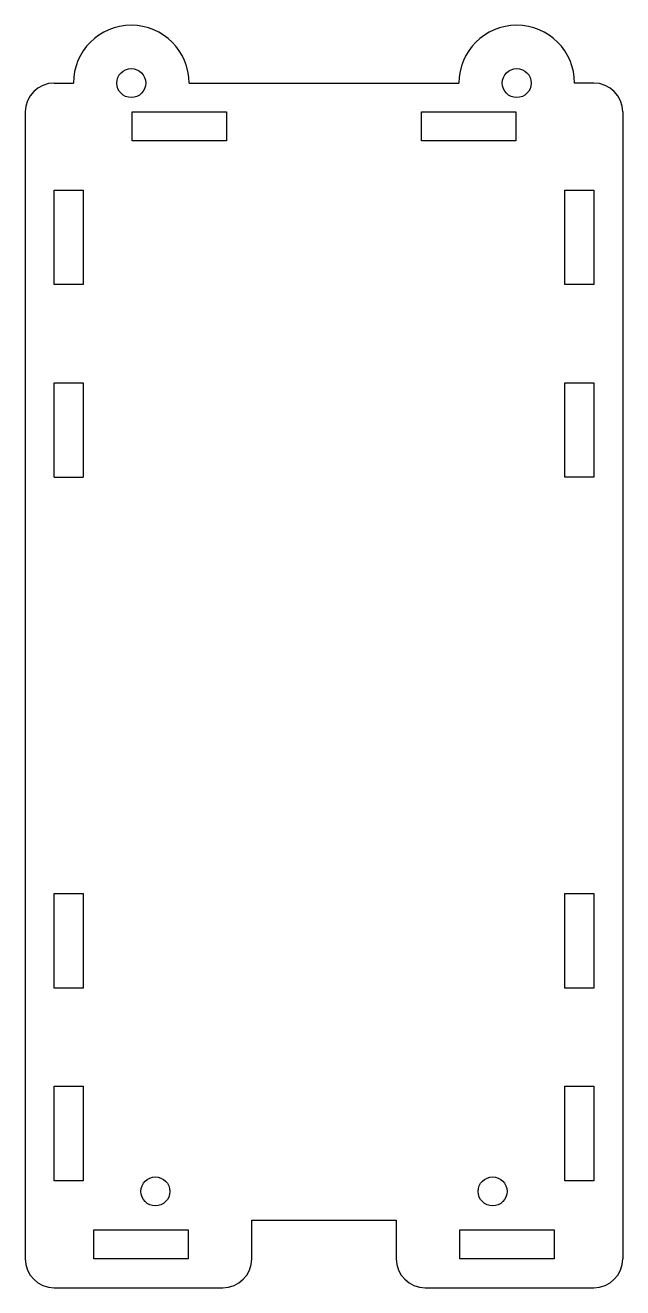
# Model space of a CAD drawing. Extents: x 0 to 62, y -6 to 125.
import ezdxf

# ---------------------------------------------------------------- set-up
doc = ezdxf.new("R2010")
doc.units = 0
doc.layers.get('0').update_dxf_attribs({"linetype": 'continuous'})

# ---------------------------------------------------------------- blocks, each defined once
blk = doc.blocks.new('FILLET002')
at = {"color": 0}
for p, q in [((3, 119), (5, 119)), ((17, 119), (45, 119)), ((59, 119), (57, 119)), ((0, 116), (0, -3)), ((11.1, 116), (20.9, 116)), ((11.1, 113), (11.1, 116)), ((20.9, 116), (20.9, 113)), ((41.1, 116), (50.9, 116)), ((41.1, 113), (41.1, 116)), ((50.9, 116), (50.9, 113)), ((62, 116), (62, -3)), ((20.9, 113), (11.1, 113)), ((50.9, 113), (41.1, 113)), ((3, 107.9), (6, 107.9)), ((3, 98.1), (3, 107.9)), ((6, 107.9), (6, 98.1)), ((56, 107.9), (59, 107.9)), ((56, 98.1), (56, 107.9)), ((59, 107.9), (59, 98.1)), ((6, 98.1), (3, 98.1)), ((59, 98.1), (56, 98.1)), ((3, 87.9), (6, 87.9)), ((3, 78.1), (3, 87.9)), ((6, 87.9), (6, 78.1)), ((56, 87.9), (59, 87.9)), ((56, 78.1), (56, 87.9)), ((59, 87.9), (59, 78.1)), ((3, 78.1), (6, 78.1)), ((59, 78.1), (56, 78.1)), ((3, 34.9), (6, 34.9)), ((3, 25.1), (3, 34.9)), ((6, 34.9), (6, 25.1)), ((56, 34.9), (59, 34.9)), ((56, 25.1), (56, 34.9)), ((59, 34.9), (59, 25.1)), ((6, 25.1), (3, 25.1)), ((59, 25.1), (56, 25.1)), ((3, 14.9), (6, 14.9)), ((3, 5.1), (3, 14.9)), ((6, 14.9), (6, 5.1)), ((56, 14.9), (59, 14.9)), ((56, 5.1), (56, 14.9)), ((59, 14.9), (59, 5.1)), ((6, 5.1), (3, 5.1)), ((59, 5.1), (56, 5.1)), ((7.1, 0), (16.9, 0)), ((7.1, -3), (7.1, 0)), ((16.9, 0), (16.9, -3)), ((23.5, -3), (23.5, 1)), ((23.5, 1), (38.5, 1)), ((38.5, 1), (38.5, -3)), ((45.1, -3), (45.1, 0)), ((45.1, 0), (54.9, 0)), ((54.9, 0), (54.9, -3)), ((16.9, -3), (7.1, -3)), ((54.9, -3), (45.1, -3)), ((3, -6), (20.5, -6)), ((41.5, -6), (59, -6))]:
    blk.add_line(p, q, dxfattribs=at)
for centre in [(11, 119), (51, 119), (13.5, 4), (48.5, 4)]:
    blk.add_circle(centre, 1.5, dxfattribs=at)
for centre, radius, start, end in [((11, 119), 6, 0, -180), ((51, 119), 6, 0, 180), ((3, 116), 3, 90, -180), ((59, 116), 3, 0, 90), ((3, -3), 3, 180, -90), ((20.5, -3), 3, -90, 0), ((41.5, -3), 3, 180, -90), ((59, -3), 3, -90, 0)]:
    blk.add_arc(centre, radius, start, end, dxfattribs=at)

msp = doc.modelspace()

# ---------------------------------------------------------------- block references
at = {"color": 0}
msp.add_blockref('FILLET002', (0, 0), dxfattribs=at)

doc.saveas('drawing.dxf')
